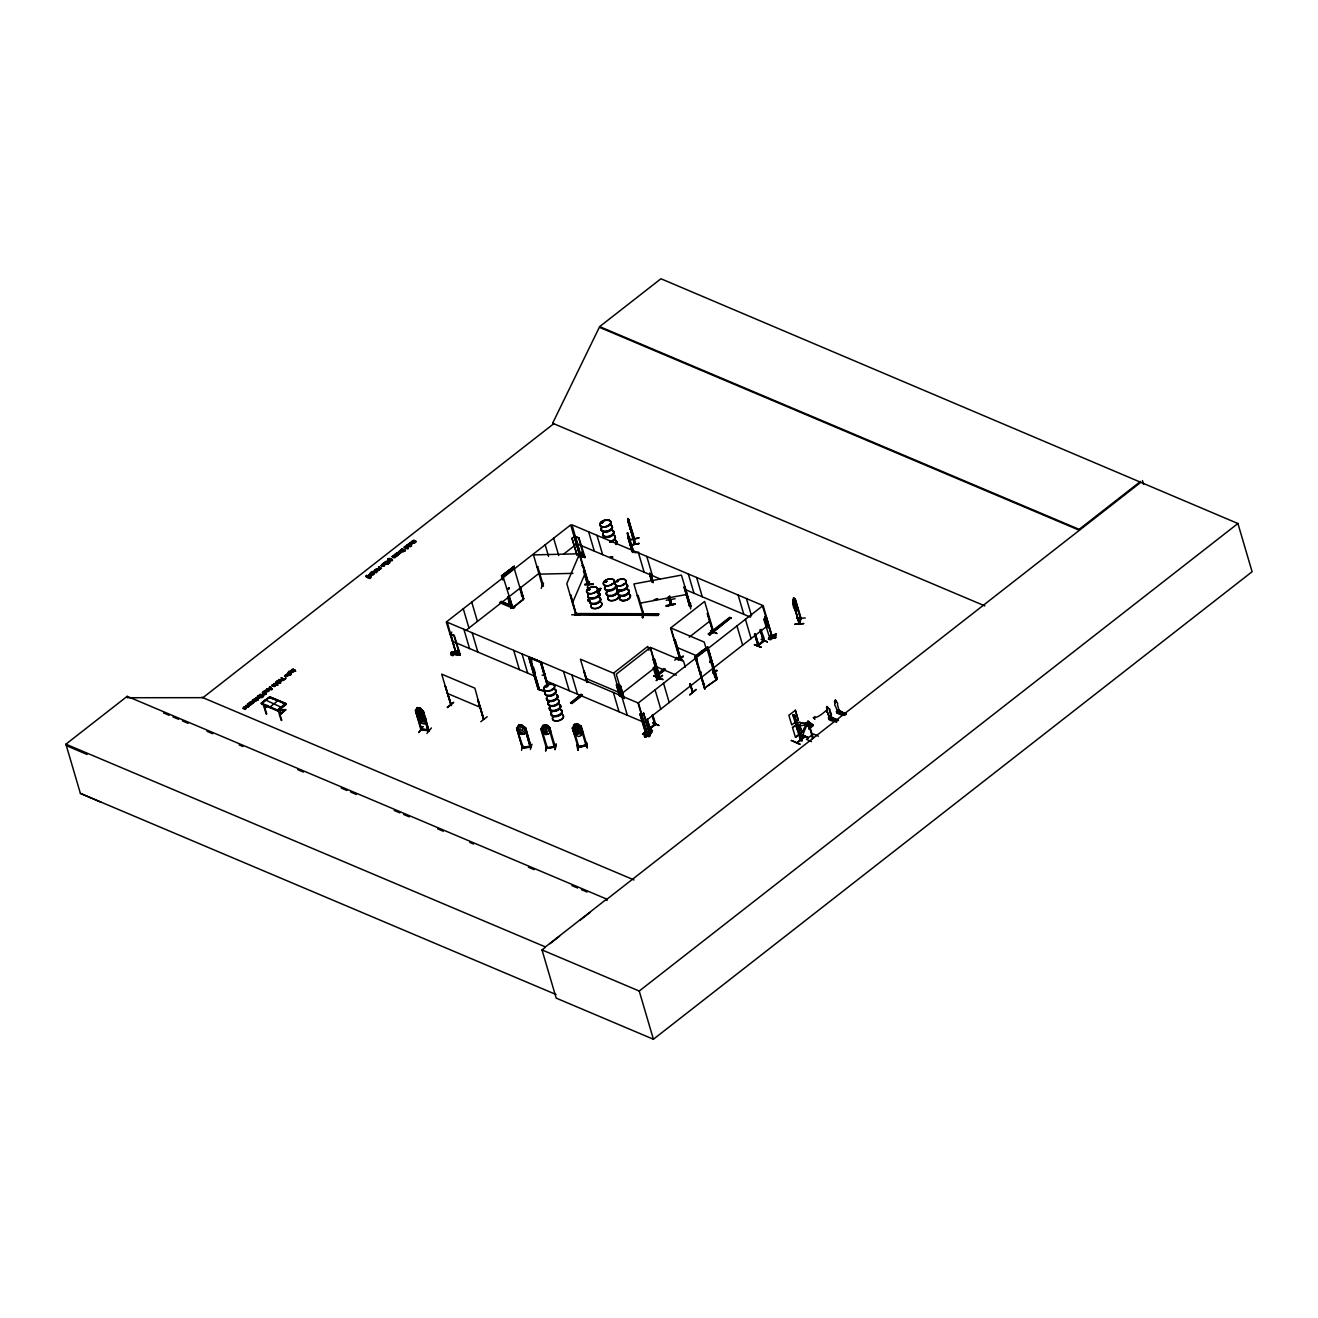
<?xml version="1.0" encoding="UTF-8"?>
<svg xmlns="http://www.w3.org/2000/svg" width="1318" height="1318" viewBox="0 0 1318 1318"><rect width="100%" height="100%" fill="white"/><g stroke="black" fill="none" stroke-linecap="round" stroke-linejoin="round"><path stroke-width="1.5" d="M638.143 595.522L637.335 595.868L638.143 595.522L643.909 614.781L642.92 614.979L643.909 614.781M642.805 612.359L642.41 617.845L642.953 612.376M642.904 617.763L642.822 611.98M690.665 606.082L689.676 606.461L684.091 586.971L689.693 606.478L690.665 606.264L681.439 575.109L633.892 583.956L643.102 615.16M690.451 605.572L689.462 605.572L690.451 605.374M690.583 603.084L690.632 608.867M812.547 738.508L813.437 737.816L812.547 738.508L808.115 721.193L813.305 725.477L808.955 728.87L808.478 724.966L809.927 727.091L811.344 725.971L810.834 724.274L807.407 726.02L806.913 724.307L808.329 723.203L809.779 725.312M395.515 556.361C398.365 554.845 395.861 557.432 393.637 557.745C390.54 552.901 399.733 560.134 392.319 556.328M837.886 710.797L837.194 710.616M837.342 711.786L837.655 710.336M266.252 692.312C259.267 687.815 265.577 698.853 265.066 693.284A1.647 0.939 -16.4 0 0 266.055 692.691L266.203 692.181M676.315 657.715L682.559 660.351M682.592 660.302L676.249 657.402M754.44 644.815L761.063 647.154L754.456 644.749M826.518 707.338L827.127 709.595A2.043 1.384 -67.1 0 0 827.589 712.346L829.829 719.249L831.707 716.745L830.389 716.399L831.74 717.552L829.945 718.953M829.846 716.976C828.528 716.102 831.263 717.42 829.055 716.646L829.697 716.152L828.956 716.613M647.484 728.903L652.492 730.666L647.682 728.31M814.788 716.465C814.442 719.381 822.037 714.702 827.127 709.595M800.883 617.747L799.12 623.958L800.701 618.241M519.902 725.493L520.083 729.546L522.373 730.551L522.571 727.915L519.885 725.559M575.554 724.554L575.719 728.739L578.025 729.464L578.24 726.712L575.554 724.603M371.149 573.742C367.722 570.958 379.897 574.533 370.292 573.511M245.576 707.091C247.949 709.249 242.94 705.822 243.402 708.573M275.495 684.899C276.006 687.881 269.432 686.151 274.671 684.536C276.813 685.129 273.633 686.942 272.645 685.937M284.424 675.986C289.482 670.911 283.881 679.841 287.901 674.898M371.692 575.043C368.612 579.261 371.231 573.775 369.188 575.258C365.745 577.465 371.066 571.699 371.808 575.455M381.989 565.817C386.981 568.289 382.978 560.677 381.116 565.751C385.235 562.786 381.05 568.305 384.84 564.796M401.331 551.913C394.329 556.707 406.158 550.232 398.481 552.95M409.305 543.691C413.292 539.737 412.682 547.645 409.173 543.477M409.288 543.889L410.211 542.373L415.467 541.682M796.336 606.923L795.38 606.313L795.561 609.608L794.194 604.88L795.1 605.44L794.935 602.277L796.336 606.923L795.677 608.916L794.342 607.631M576.246 613.381L575.9 614.732L566.806 583.676L579.656 553.626L588.553 585.077M575.95 613.397L576.197 614.715L570.76 594.863M589.162 584.615L583.1 565.356L588.553 585.192M370.589 573.346C371.462 570.809 376.569 573.149 373.192 574.599M546.443 748.393L555.339 747.042L549.59 727.52C544.037 718.244 538.09 735.988 542.868 725.411L545.817 724.884L549.688 727.487L550.594 730.534C551.896 734.867 540.973 734.933 548.519 734.044M541.632 731.968L545.504 734.571L545.817 724.884L548.815 730.04L547.398 732.149L545.454 732.446L542.983 730.93L542.868 725.411M546.278 745.593L545.652 751.112L546.262 745.642M555.24 746.845L546.525 748.426L540.742 728.854M547.283 747.751L541.517 728.475M554.203 746.68L548.766 727.651M554.944 746.416L554.186 746.268M556.081 744.093L555.043 749.678L556.147 744.126M419.256 714.142L417.46 716.976L418.432 720.007L421.908 723.384L424.643 723.615L426.406 720.864L425.5 717.799L421.941 714.455L419.206 714.208L419.585 719.381L421.842 721.391L423.572 721.589L424.791 719.974M290.685 674.816C284.474 669.05 290.948 678.16 290.52 674.272M387.047 564.088L388.266 563.214M508.83 588.174L508.517 588.388M808.84 724.916L807.67 721.539L813.157 724.982L808.807 728.376L808.329 723.203M580.299 614.633L571.699 614.781M257.224 698.491L259.382 697.519L256.367 700.682L253.04 699.825L254.802 700.566L253.171 703.219L249.959 702.23L252.908 701.077L251.656 702.939M254.802 700.566L254.292 701.769M378.497 567.119C381.017 568.618 379.139 568.816 381.083 568.569C375.498 563.115 381.33 571.617 380.589 568.009M390.227 561.419C390.771 561.155 386.932 558.157 389.139 561.748C382.648 560.644 390.886 562.341 389.37 563.115M397.064 555.751L398.184 553.857L397.674 555.059M518.798 725.197L516.788 728.557L518.732 725.131L521.697 724.916L518.715 725.197L518.254 728.343L518.93 730.65L521.368 732.264L523.295 732.083L524.696 730.073L521.714 724.834L525.536 727.651L531.154 747.158L522.521 748.047M279.828 713.483L280.734 709.759L285.578 709.661L280.734 710.04M285.38 709.628C271.706 723.697 286.286 706.234 285.742 710.254M257.125 699.199C251.672 697.683 256.4 700.27 255.906 700.138L254.16 701.39M255.148 700.698L252.133 702.988L254.193 701.835M389.749 560.858L388.546 562.72L385.96 561.287M397.542 554.68C400.112 553.659 397.328 556.641 395.186 554.087C396.636 555.521 396.982 557.366 393.324 555.537M634.798 539.474L634.139 538.387L634.881 544.318L628.027 520.132M670.384 599.822L669.659 595.818M668.654 597.186L670.928 604.962L670.878 599.706M408.003 547.019L407.872 547.201A1.647 0.939 -16.4 0 1 406.883 547.794L406.998 548.189A1.647 0.939 -16.4 0 0 407.987 547.613C404.362 543.527 407.328 550.249 406.998 546.327C402.583 547.959 406.652 544.186 408.201 547.052M577.218 745.032L577.844 750.255L577.251 744.967M578.24 750.09L577.614 744.868M248.888 705.97C244.127 704.833 245.708 705.657 248.525 706.366A1.993 1.137 -16.4 0 1 247.85 706.843C245.214 707.502 249.926 707.552 248.773 705.575M247.372 704.24C249.926 705.377 253.171 704.191 249.102 705.328C245.774 702.445 254.984 706.382 247.8 703.911M269.267 690.121C269.251 691.818 264.77 692.757 265.248 690.286C271.887 693.334 263.089 685.805 268.691 690.731M278.988 682.708L276.088 683.498L275.643 682.213L277.093 681.044L280.652 682.889L275.973 683.103M576.493 614.204L575.884 613.48M811.69 726.119L809.12 726.449L808.955 728.87L810.01 726.696L809.137 726.333L810.01 726.696M278.378 680.352L279.531 681.192L280.767 679.759L278.493 680.747L278.872 679.577L280.866 679.973M291.179 671.768C292.81 677.436 284.441 668.753 291.393 671.949M376.091 569.31L375.531 569.92L377.904 570.743L379.633 569.129L377.937 570.381L378.48 568.701L376.19 568.981L378.579 568.931M261.376 703.104L261.639 704.043M261.491 703.351L277.406 710.007L285.528 703.301L269.745 696.728L261.491 702.823L261.854 704.24L277.439 710.797M266.203 714.191L263.534 705.196M281.838 720.353L279.745 713.895M285.742 703.763L269.811 696.991L261.557 703.499M279.531 701.225L285.891 704.306L277.554 710.55M521.384 594.896L521.846 595.818L521.533 594.813M530.792 660.746L530.726 660.516M534.696 674.173L534.498 673.416M538.008 685.393L538.189 685.887M538.041 684.915L538.255 686.134M546.146 686.052L545.586 686.975M546.13 686.678L546.772 686.958M546.13 686.118L547.003 686.612M552.901 689.017L552.028 689.248L552.901 689.248M601.914 522.982L602.771 521.961L601.931 522.884M603.282 522.159L602.293 523.048M589.08 588.849L588.454 589.657L590.151 589.212M609.147 525.091L608.455 525.19M595.011 592.194L595.357 592.111M595.423 592.26L595.176 592.26M605.44 581.831L605.555 581.04M611.7 584.154L611.997 583.693M616.857 581.551L617.714 580.941M624.337 583.973L623.398 584.006L624.353 583.907M697.222 660.054L696.777 658.819L697.189 659.708M700.583 671.834L701.11 672.987L700.846 671.999M704.372 684.701L704.174 683.432L704.422 684.734M835.974 720.962L836.32 720.155M806.006 724.982C807.852 722.28 802.349 727.388 799.96 724.966M415.532 541.599L413.885 542.637L414.478 543.28L416.06 541.401L411.76 541.912L414.132 540.182L412.336 541.747L413.473 541.945M263.106 692.593C269.234 692.197 260.091 692.708 266.005 692.016M263.419 692.938L265.643 692.428L263.303 692.543M531.121 746.927L522.472 747.833L516.804 728.492L523.312 747.932L522.142 747.355M517.677 731.506L521.417 734.357L524.399 734.06L526.459 730.65L524.333 733.994L521.434 734.307L517.595 731.539M524.613 727.437L530.33 747.29L524.613 727.701M530.956 747.207L525.553 727.602M522.587 745.148L521.549 750.321M523.213 747.24L530.989 746.268L523.164 747.042M530.363 749.448L531.961 744.225M250.865 702.082C253.303 699.594 251.376 704.636 252.463 701.522M288.197 672.361L289.878 673.086L290.454 671.422L289.219 672.295L290.85 673.218L292.415 671.982M826.6 707.371L827.094 706.497M278.642 682.559L276.401 683.07L277.225 681.966L278.642 682.559L276.17 682.543L277.093 681.044M542.077 675.145L542.785 675.145M395.515 556.591L394.626 557.432M794.441 606.494L794.342 600.646L795.775 601.832M793.634 597.96L795.347 599.113L801.097 618.455L799.416 623.925L793.601 604.105L799.12 623.958M794.111 602.359L795.627 607.499L793.7 602.54M794.803 599.624L793.518 597.861L793.617 603.71L799.499 623.809M793.897 604.089C790.948 605.621 798.428 614.435 795.067 610.432M795.644 602.375L793.535 597.96M797.044 609.806L796.385 611.601L796.682 604.896M796.566 618.373L805.265 617.994M800.52 617.664L800.866 618.966L794.968 599.047L800.553 618.982M373.241 574.269C370.144 575.093 371.725 571.353 373.571 572.951C374.987 576.015 368.051 574.318 371.017 572.358M371.495 573.89L373.686 573.346L371.379 573.478M252.397 701.703C248.443 703.104 254.736 699.71 252.018 702.576M278.724 680.5L279.96 679.61L280.355 681.422L281.904 680.187L279.4 680.796M377.096 570.233C377.871 567.102 375.729 570.76 379.749 569.541M272.299 685.904C278.246 683.548 266.401 685.162 275.627 685.311M284.886 676.183L287.011 674.602M381.561 565.933L383.736 564.45M400.507 550.858L402.978 551.995L405.4 550.562L399.074 551.188L397.608 552.868L400.342 551.978L398.118 552.901M634.749 539.523L628.62 519.852L634.403 539.655M634.864 544.268L627.846 518.468L629.922 527.167L629.411 526.508M671.01 604.88L668.638 596.708M287.654 675.195C284.128 678.127 291.031 673.564 285.298 676.068M384.345 564.961L382.105 566.229M259.135 697.766L255.626 697.815L259.135 697.766L257.603 696.25L260.074 697.304L259.498 697.914M268.213 690.187L267.538 691.439L264.819 690.632M376.355 571.501C373.422 573.841 371.363 571.501 376.355 571.501C371.561 566.312 382.088 575.867 372.829 571.551M808.807 728.376L809.565 726.103M275.693 682.79L276.895 681.818M827.012 706.464L828.561 708.474A2.043 1.384 -67.1 0 1 829.599 710.781C836.123 718.326 821.707 718.738 834.245 721.424M830.389 717.42L838.199 720.6M830.686 717.42L830.554 716.267M838.989 710.929L836.551 712.857L842.218 715.196M837.292 712.28L836.403 711.704L842.647 714.883M291.706 670.697C295.71 668.934 290.586 668.407 291.212 671.175M412.188 543.148C406.949 542.868 415.615 544.268 409.223 543.675M290.042 671.488C292.349 671.191 289.565 675.096 292.003 671.801M389.7 561.106L388.744 561.534L389.37 560.891M290.553 674.552L290.026 673.91L289.647 675.426M387.426 564.252C376.536 562.424 391.413 563.313 387.064 564.071M268.526 690.55L266.417 691.307M376.536 571.468L375.333 572.358L373.258 571.205M537.695 566.592L536.838 566.806L537.695 566.592L543.461 585.867L542.505 585.884M543.23 585.554L542.489 586.131L533.477 554.894L579.261 553.774M582.622 565.686L581.848 565.702M584.648 584.549L593.38 584.138L584.764 584.352M587.433 584.994L584.665 574.796M589.508 581.65L587.251 587.68M572.473 602.952L585.34 572.918M587.96 599.377L588.125 600.959L587.96 599.377L589.162 600.53L588.306 600.563M597.762 592.26L600.267 589.344M600.019 590.332L600.876 588.405L599.344 588.553M412.715 543.214L409.849 543.757L412.139 543.329M245.807 706.547L248.212 706.053L247.043 707.255M422.699 719.957L421.183 714.817C418.926 713.862 420.59 720.402 421.002 715.493L423.49 717.651L421.315 715.114L422.04 712.956L420.706 714.587L418.35 712.544L421.826 719.859M450.624 705.361L451.464 705.361L445.138 685.854L451.431 705.311M660.186 677.683L659.939 677.897M680.763 658.374L679.923 657.731M692.757 691.472L692.444 691.966M712.758 672.905L712.989 672.378M803.206 732.66L803.37 732.726A2.043 1.367 -67.1 0 1 802.316 735.774A2.043 1.367 -67.1 0 1 800.454 734.785A2.043 1.367 -67.1 0 1 802.085 732.182L806.006 724.719L806.913 725.213L803.486 732.907M574.879 614.633L575.406 613.545L658.588 613.776L658.226 615.473L574.879 614.633L658.061 614.863L658.588 613.776M575.06 615.242L575.587 614.139L658.769 614.369M984.925 605.934L552.637 423.243L599.657 326.617L660.944 278.757L1237.915 523.51L1252.1 571.715L653.415 1039.243L556.196 998.121L542.011 949.932L545.207 947.428M290.537 674.552L289.301 675.162M645.177 732.759C646.578 736.103 651.85 729.134 647.154 733.22M649.543 731.688L649.329 732.808L643.612 713.219L641.504 714.867L647.072 734.225L638.06 703.153L762.479 605.983L772.002 636.973L770.272 635.507M764.671 616.791L766.45 617.532L772.117 636.825L770.338 636.067C776.648 633.612 761.853 644.238 771.986 635.803M656.331 676.892L656.282 677.913L656.496 676.628M659.148 679.099L658.555 678.342L659.708 678.655M680.154 657.863L679.495 658.852M758.031 645.112L763.962 640.103M757.801 645.771L764.16 640.795L758.097 645.886L754.703 634.271M760.338 629.823L763.55 641.24M450.772 653.02L451.942 651.619L450.772 653.036L457.247 655.425L458.45 654.535L451.893 651.669M642.558 734.11L649.033 736.515L642.558 734.11L643.859 733.121L650.054 735.658L643.695 732.759L650.12 735.23M648.934 736.63L650.235 735.642L643.744 732.726M572.309 728.129L574.368 724.323L577.383 723.615L581.139 726.086M582.062 729.085L578.207 726.333L575.192 727.058L573.215 731.193M573.231 730.864L575.258 727.124L578.207 726.399L581.205 731.441L579.788 733.714L577.828 734.175L575.373 732.808L575.192 727.058M582.161 729.085L580.25 733.072L578.602 730.897L579.541 728.294L577.927 730.551L575.356 729.183L577.581 731.128L577.053 733.862L578.24 731.441L580.085 732.792L577.086 733.549L573.198 731.144M580.909 735.576C585.587 725.674 581.864 738.031 577.894 736.284L574.022 733.928M710.649 661.455L709.71 662.163L710.847 661.652M245.28 706.53L248.097 705.641L246.927 706.843M605.72 580.991L605.423 581.946M606.791 581.353L605.605 581.996M617.582 581.732L617.499 580.892M844.887 713.977L843.899 714.603M418.168 710.633L416.257 713.433M424.347 714.208L422.452 717.008L419.882 716.646L416.389 713.351L419.816 716.778L422.551 717.025L424.314 714.257L420.804 710.847L418.136 710.699L420.804 710.847L423.605 716.432L422.386 718.046L418.399 715.855L418.234 708.128L421.101 712.28L419.734 713.269L418.103 710.55L416.307 713.367L417.213 716.432L420.755 719.776L423.506 720.023L425.121 717.289M425.253 717.256L423.44 719.941M242.957 708.376C244.851 703.285 248.888 710.896 243.83 708.458M271.772 685.871L274.358 684.487M367.969 576.015C369.979 572.374 373.637 577.136 368.842 576.081M381.116 565.751L382.714 564.483L384.774 564.829M397.608 552.868L400.178 551.484M578.948 747.454L573.198 727.618L572.44 728.129M578.025 746.894L586.724 744.818L577.927 746.68M754.687 644.568L761.063 647.154M652.394 730.699L647.748 728.64M253.814 699.248L257.241 699.594M415.499 710.353L421.776 730.007L416.175 710.418M428.004 729.727L428.877 730.765L423.325 711.226L419.849 707.848L423.292 711.292L422.403 711.39L428.119 730.749L422.403 711.39M419.997 711.292L421.513 716.432L419.009 713.697L419.124 711.193L420.047 711.226M423.407 711.209L428.877 730.765M424.116 717.667L421.941 714.455M420.821 719.644L417.246 716.366M425.368 717.882L421.908 714.504M421.908 723.384L424.594 723.681M419.832 707.931L422.699 713.367L421.496 714.999L417.493 712.791L417.229 707.634L415.368 710.369L420.936 729.908L428.976 730.518M428.136 729.727L420.936 728.953L421.068 729.925M421.809 729.282L428.597 730.057M426.933 733.451L431.414 727.931M576.296 614.6L570.463 594.879M456.506 653.267L454.941 652.542L457 650.878M646.973 733.451L649.296 731.885M769.514 638.587L769.465 637.747L769.317 638.719M771.046 636.479L771.574 637.302L771.359 636.314M253.764 701.654L252.117 703.054M281.492 680.006L279.745 680.928M380.144 569.277L377.541 569.92M597.96 592.853L600.069 590.299L597.367 593.166M643.678 614.303L642.805 614.485M546.591 748.163L547.069 747.355M281.904 680.187L280.19 681.801L277.686 680.566M653.761 667.336C655.408 668.193 656.512 680.549 656.792 677.007M659.593 678.754L650.4 647.336L683.614 661.389L685.327 667.172M707.486 613.611L713.087 632.179M757.685 645.013C766.779 639.164 764.786 641.619 760.914 629.378M655.244 723.697L649.066 728.607L655.656 724.323M649.263 729.315L655.54 724.389M652.377 715.279L655.046 724.768M646.71 719.71L649.477 729.398L655.656 723.714M586.708 744.851L581.254 725.971M586.823 745.576L578.141 747.652L577.992 746.631M712.939 632.722L713.318 631.651M835.464 700.105L834.492 701.11L835.118 703.367A2.043 1.384 -67.1 0 0 835.48 706.086L837.918 712.725L839.681 710.517L837.803 713.022L839.088 710.979L837.474 704.52A2.043 1.384 -67.1 0 0 836.436 702.214L835.365 700.056M606.132 580.843L606.873 581.436L605.291 581.864M617.285 581.007L617.845 581.633M843.718 714.241L844.92 714.109M597.235 590.596L599.41 588.619M597.565 591.304L600.184 589.294M690.566 606.329L684.899 586.823L684.091 587.169M377.574 570.282L378.464 568.536M279.861 681.324L280.75 679.577M254.11 699.446L256.697 699.529M401.562 549.557L400.491 551.122M455.237 653.102L457.214 651.57M649.296 732.792L643.612 713.219M460.081 655.062L456.094 653.448L450.69 633.958L454.199 635.441L460.295 654.881L455.748 652.361M450.476 634.123L454.199 635.441M769.465 638.653L772.233 636.907L763.204 605.654L572.012 524.795L580.876 556.015L575.455 536.508L578.981 537.991L585.06 557.448L580.81 554.993M575.241 536.69L578.981 537.991M455.385 650.993L450.624 654.782L452.782 655.689L455.962 653.069L446.258 622.047L570.694 524.894L588.355 584.994L583.479 571.271M457 651.389L452.222 655.408L458.713 650.169M456.358 653.234L455.039 652.41L457.33 651.01M460.081 654.189L455.616 652.608M460.147 654.387L459.307 653.81M578.536 556.707L581.782 553.955M578.783 556.773L582.045 554.038M584.846 557.629L581.271 555.834M584.846 556.74L580.513 555.801M584.912 556.954L584.072 556.377M546.229 747.701L555.125 746.334M639.889 714.224L641.882 714.801L639.889 714.224L645.738 733.615M766.45 617.532L764.885 616.61L768.163 627.763M645.21 732.923L647.352 733.368M644.42 736.367L650.812 731.424L644.799 736.828M644.568 736.465L650.812 731.424M770.585 635.26L770.289 636.116M651.85 732.149C634.568 743.22 655.969 733.269 650.713 731.358M769.185 638.933C787.472 627.961 764.259 638.884 770.404 639.79C780.882 633.25 775.429 631.371 769.3 639.329M447.362 707.601L453.689 702.28L447.346 707.288M477.577 699.842L483.871 719.381L478.137 700.072M483.278 718.195L483.673 718.672M445.484 686.25L451.102 705.575L441.695 674.141L474.908 688.177L483.278 719.167M586.938 682.246L583.874 670.928L587.729 682.312M616.313 684.915L619.592 696.052M621.618 697.255L617.219 684.717M674.602 639.296L673.811 639.658L674.602 639.296L680.731 659.28L675.211 639.79M624.32 698.524L620.267 685.442L623.2 697.123M653.151 659.758L653.942 659.412L653.151 659.758L658.984 679.182M654.074 658.885L660.153 678.589L654.634 659.115M710.913 630.778L716.712 633.25M660.104 677.666L654.09 675.739M679.726 657.797L680.137 659.066M678.21 660.005L683.317 656.397L680.039 658.984L670.977 628.027L704.207 642.064L706.481 649.774M678.457 660.071L683.169 656.018M656.298 680.632L662.625 675.31L656.282 680.319M622.986 697.041L616.247 674.173L650.285 647.599L658.769 679.099M713.384 672.608L716.613 670.154M713.516 672.921L717.025 670.648M713.845 673.152L717.008 670.631M695.97 689.413L689.825 694.8M689.742 694.817L696.118 689.775M761.491 639.263L767.29 641.751M101.156 802.267L80.382 793.387L65.9 744.176L127.187 696.332L606.659 899.074L607.071 900.474L605.951 899.996L1140.696 482.404M366.173 576.707L366.453 575.422L366.684 576.493M387.756 559.277L390.935 559.013L392.056 560.677A4.316 2.455 -16.4 0 0 391.71 560.018L390.886 559.458A4.069 2.323 -16.4 0 0 389.716 559.161C384.708 559.293 392.187 556.97 392.5 560.249M384.872 562.143L387.41 562.704L384.872 562.143L386.998 563.033L386.421 563.972L388.052 562.621L388.332 564.022L383.851 562.934M398.3 554.252C392.846 552.061 401.545 553.675 398.646 554.4M405.285 550.15L401.99 548.766L400.326 550.397L401.446 552.308M406.883 547.794C411.051 549.936 401.908 547.678 404.774 546.904M410.063 546.937L410.425 546.163L407.081 544.779M407.723 544.285L411.282 546.146M378.612 567.514L381.495 568.239M386.075 561.682L388.975 562.391L388.744 561.534M387.64 559.969L390.655 561.089M407.839 544.696L411.71 545.817M401.99 548.766C398.761 551.962 405.137 551.006 401.924 549.276M368.958 576.493C373.356 573.577 368.694 578.371 370.918 574.846M398.596 553.346C402.863 550.331 398.3 555.207 400.54 551.715M403.127 549.787L400.919 550.331L402.105 549.161L405.4 550.562M369.699 576.296L371.248 575.422M382.83 566.032L384.049 564.598M399.321 553.165L400.87 552.275M403.506 549.936L402.6 550.973L404.461 550.347M387.41 562.704L388.151 563.379M403.621 550.347L402.731 551.369L404.395 550.858M406.669 545.125L409.552 545.833M413.836 542.654C420.854 540.281 408.135 542.028 414.247 540.578M387.476 563.577L386.306 563.577M413.967 543.065L415.516 541.418M366.289 576.724L370.803 577.268M383.423 563.264L387.294 564.384M366.058 576.296C368.167 579.607 374.411 578.734 366.569 576.098M250.898 704.207C245.329 702.132 253.797 703.301 251.26 704.356M263.584 696.052L260.289 694.652L258.18 696.299L260.173 694.256C267.966 695.492 258.921 700.089 261.837 695.855C259.135 698.161 260.75 694.026 261.343 695.278M271.64 689.759L267.208 689.248L270.075 687.634L269.399 689.1L272.183 689.33L269.91 686.645M274.095 683.383L277.653 685.228M280.965 678.012L284.424 679.297L281.409 677.666M253.04 699.825L256.054 700.929M266.384 689.413L269.383 690.517M267.208 689.248L270.322 687.881L272.068 688.919M274.21 683.778L278.082 684.899M260.239 695.163L258.064 695.904M293.453 669.149C287.884 672.411 295.15 669.099 295.446 671.159C297.72 671.521 287.423 670.681 293.617 669.528M243.945 708.853C248.394 706.003 243.665 710.731 245.889 707.222M272.777 686.349C277.192 683.432 272.497 688.21 274.721 684.701M244.67 708.672L246.219 707.782M273.501 686.151L275.05 685.278M286.154 676.266L287.373 674.832M289.68 673.762L289.021 675.195L289.252 674.108L287.242 673.597M255.511 700.863L257.405 698.968M259.91 696.893L261.837 695.855M288.675 675.047L290.009 673.482M293.206 671.603L295.298 669.956L291.608 670.483M284.309 678.885C289.136 676.085 280.075 683.202 283.864 679.248M257.043 699.677L258.295 700.039L257.158 700.072M293.321 672.015L294.985 670.763L291.097 670.78M261.079 697.519L263.468 695.64M262.266 692.609L266.137 693.729M282.859 680.533L285.841 678.177M261.788 703.235L267.851 698.507M267.883 706.069L264.869 708.128L267.719 705.459M264.869 708.128L267.636 705.954M279.894 714.504L285.479 710.138M501.499 575.867L514.251 566.229L501.499 575.867L502.619 579.689M501.993 576.032L514.135 566.542M502.949 576.279L514.168 568.256L523.378 599.542L512.702 607.796L502.949 576.279L513.691 567.844M451.81 632.113L449.932 633.859M576.905 554.993L571.996 538.288L574.318 536.723L579.986 555.998M465.864 630.449L539.672 572.819M563.956 553.857L576.361 544.169M507.677 596.856C511.73 615.028 514.547 608.982 508.699 595.835M511.318 608.422L508.138 596.922L511.054 608.306M520.429 587.235L523.641 598.817L520.149 587.12M499.95 602.227L514.58 607.45L513.345 608.422L500.132 602.837M580.233 555.817L583.314 557.02L584.599 556.015L578.223 553.478M528.699 656.974L538.255 689.429L528.699 656.974L541.055 662.015M582.507 695.261L571.88 703.565L570.661 703.054L581.123 694.141M570.661 703.054L581.304 694.751M570.496 702.445L571.699 702.955L582.342 694.652M689.215 637.187L710.287 620.729M621.931 693.449L655.952 666.875M665.475 669.626L657.88 675.557L656.677 675.047L664.091 668.506M674.717 660.203L677.765 657.83L679.149 658.951M708.425 633.892L729.694 617.285L730.897 617.796L709.809 635.012L708.425 633.892L709.809 635.012M656.677 675.047L662.756 670.302M708.606 634.502L729.875 617.878L731.078 618.406M665.293 669.017L657.698 674.964L656.496 674.437M709.628 634.403L730.897 617.796M706.415 686.678L716.102 679.841L706.893 648.341L696.085 656.776L704.801 689.05L694.981 656.479L707.733 646.858L717.272 679.297L704.883 687.864M641.734 714.949L643.827 713.302M763.781 619.378L766.104 617.829L763.781 619.378L769.959 638.571M643.728 722.429L768.163 625.259M653.003 722.775L658.753 725.295M717.272 679.297L707.338 647.056M649.741 732.396L646.726 733.632M771.788 637.105L769.069 638.34M772.035 636.808L775.099 638.126L776.401 637.121L771.491 635.26M795.38 710.336L788.872 715.262L791.706 724.9L798.23 719.974L795.38 710.336L798.23 719.974M792.793 715.213L794.276 715.789L801.723 741.111M792.843 715.41L794.869 715.312L794.622 717.041L793.321 716.498L795.248 716.564M792.513 727.618L797.291 723.879L792.513 727.618L795.479 737.322L801.855 732.33L799.581 724.62M796.599 727.421L798.51 727.651L798.889 728.903L796.962 728.854L798.889 728.903M807.127 723.961L808.774 721.934L809.104 723.038L807.324 723.879M806.913 724.307L809.285 723.615M810.834 724.274L808.362 726.432L807.868 724.719M801.855 732.33L795.479 737.322M791.344 740.452L799.762 744.357M800.108 744.077L791.36 740.452M799.614 734.488L808.264 737.718L801.377 735.18M837.688 709.924L836.93 710.386L837.688 709.924L838.1 711.325M801.624 738.245L799.713 738.179L801.624 738.245L801.36 739.942L800.059 739.398L801.987 739.447M836.403 722L828.429 717.931L836.535 721.902M846.321 714.125L838.38 710.171L846.222 714.34M805.1 736.449L797.077 742.792L804.87 736.713M828.791 718.458L830.587 717.058L838.347 720.353M836.765 712.231L838.561 710.83M799.499 734.077L808.264 737.718M599.657 326.617L1079.145 529.358L1140.432 481.498M606.659 899.074L545.388 946.917L65.9 744.176M842.696 715.081L844.822 713.417M550.001 943.688L559.59 936.192M580.381 919.964L589.97 912.484M843.784 715.394L845.925 713.746M542.011 949.932L639.23 991.037L1237.915 523.51M503.492 576.51L514.168 568.256M508.089 588.306L508.979 588.998M508.122 588.652L509.127 588.108M530.759 657.764L541.039 662.196L530.759 657.764L531.912 661.669M538.387 689.479L543.395 690.533M695.673 656.578C723.533 639.559 690.863 653.036 696.827 660.483M710.056 662.246L709.677 661.175L710.386 662.46M579.492 556.097L579.805 555.026M649.593 731.902L647.402 734.225L645.359 733.418L647.105 734.192M522.175 747.141L523.048 747.026M713.302 632.871L707.272 613.529M679.742 659.016L670.582 628.027L704.619 601.453L713.812 632.442M755.049 633.727L758.756 645.392L755.28 633.826M269.053 697.551L277.983 700.583L269.547 707.486M269.136 697.815L270.355 697.601M605.605 581.205L606.181 581.749M647.072 719.167L650.186 728.92L647.286 719.266M578.651 554.911L583.314 557.02M770.206 635.836L775.099 638.126M542.291 585.192L543.247 585.126L542.39 585.406M267.488 705.773L264.407 707.091L267.29 705.443M598.949 589.476L600.81 588.487M656.446 677.831L653.184 667.781M758.212 645.804L754.489 634.189M649.642 729.315L646.495 719.612M371.758 571.897L370.21 573.758M413.836 541.764L415.631 541.813M580.233 725.971L586.131 745.741M406.537 547.645L407.509 546.888L405.12 547.052M414.214 540.611L411.694 541.336L412.847 543.411M428.762 730.765L421.019 729.892M276.714 681.736L280.652 682.889M589.706 589.739L588.536 589.772L589.459 589.723M543.51 583.133L541.171 588.405M578.19 747.339L586.807 745.313M544.812 674.058L544.548 673.218M710.6 630.943L716.86 633.546M761.178 639.428L767.422 642.014M652.723 722.939L658.885 725.559M483.772 719.364L477.791 699.66M577.333 727.108L576.147 730.188L577.877 732.479L579.459 730.847L577.333 727.058M580.019 732.775L577.086 733.549M587.301 747.965L586.494 742.413L587.12 747.652M628.011 519.539L629.114 524.696M629.51 522.851L630.498 529.457L629.642 528.106M628.834 524.58L627.796 520.297L634.535 544.4L634.386 539.062L634.864 543.807M633.513 552.044L627.434 532.851L628.406 538.93M627.681 533.905L628.785 539.062M632.805 552.39L627.533 532.834L633.826 551.978M627.697 534.498L628.521 539.474M638.884 537.728L630.086 539.935M630.053 539.803L638.983 538.008M630.136 542.028L629.279 537.167L630.185 543.84M629.329 542.555L630.152 543.724M630.119 544.944L639.148 543.461L630.202 545.207M630.218 545.306L639.131 543.444M634.996 552.819L638.653 552.176M649.856 573.281L651.982 581.864L650.104 574.813M650.087 574.236L651.52 579.986L650.911 579.277M650.68 574.45L653.069 582.721M651.224 579.212L649.823 573.182L652.805 580.744M649.873 574.977L650.812 578.915M657.649 598.883L654.074 599.822L657.649 599.179M675.096 598.751L666.15 600.234M670.45 603.924L670.829 599.723M666.2 605.572L675.129 603.759M666.298 605.885L675.228 604.089L666.315 606.198M666.315 606.181L675.211 604.105M639.576 603.249L687.123 594.385M387.657 558.898L389.601 558.766A4.069 2.323 -16.4 0 1 390.771 559.046L391.594 559.623A4.316 2.455 -16.4 0 1 391.94 560.282L391.957 560.71M517.463 728.162L516.804 728.557M370.902 577.646L366.684 576.312M578.223 747.603L572.309 728.08L573.231 727.948M264.654 707.535L266.78 713.944M793.469 598.965L794.82 604.715L793.403 599.558M796.22 607.021L795.957 602.095L794.243 600.646L796.187 605.127L796.006 609.394L795.116 608.784M796.187 606.972L795.66 608.817M794.046 607.466L793.798 602.54M421.628 729.991L421.068 728.936M583.314 552.95L581.683 552.291M539.144 574.17L572.984 573.346M810.273 724.933L813.305 725.477L807.67 721.539M800.438 723.252L806.171 723.45L800.421 723.005M394.214 557.498L391.891 556.657M770.519 635.82L775.165 637.632M417.114 707.618L419.849 707.848M267.093 688.853L271.508 689.363L269.399 689.1M522.356 748.064L516.689 728.475M809.12 726.449L807.407 726.02L810.273 727.223M828.676 718.755L836.815 721.687M670.219 599.558L670.615 605.028L668.341 596.774M645.54 732.561L646.018 733.385L640.103 714.043M370.605 574.714L368.43 576.197M456.028 652.426L456.242 653.118M571.996 538.288L577.136 555.092M578.586 554.647L583.363 556.525M583.973 557.333L578.767 538.172M451.794 651.784L458.45 654.535M451.728 652.229L458.252 654.568M712.593 672.18L713.4 673.086M653.629 675.623L663.069 679.61L653.744 676.019M617.796 684.256L621.404 697.173M770.552 635.902L772.546 636.726M644.535 736.762L645.622 737.223M599.937 327.523L1079.409 530.264L1079.145 529.358M577.679 544.087L660.005 578.882M684.536 589.261L750.453 617.137M836.024 700.517L836.535 702.247M707.733 646.858L717.008 679.182M834.591 701.621L835.118 703.367M838.38 710.171L839.681 710.517M838.363 711.193L846.074 714.438M845.81 714.653L838.001 711.275L837.589 709.875M836.403 711.704L837.721 712.049M828.462 708.441L828.561 708.474A2.043 1.384 -67.1 0 1 829.5 710.748L831.114 717.206L829.582 718.409L827.49 712.313A2.043 1.384 -67.1 0 1 826.699 710.55M837.078 712.214L844.574 715.377M836.65 712.527L842.499 714.999M676.661 647.303L696.958 655.886M694.981 656.479L704.801 689.05M830.801 717.091L838.512 720.353M830.027 717.503L835.958 720.089M828.429 717.931L829.747 718.277M404.099 547.118L408.069 548.65M523.806 598.685L512.702 607.796M793.601 714.867L794.803 715.377L802.267 740.7M402.039 549.672L403.259 550.183M806.221 723.78L807.357 723.368L807.506 724.472M396.438 553.115L399.436 554.219M800.092 724.719L800.141 725.032A2.043 1.367 -67.1 0 1 797.868 725.477A2.043 1.367 -67.1 0 1 798.56 722.495A2.043 1.367 -67.1 0 1 800.586 723.088L800.603 723.335M394.757 554.417L397.772 555.521M393.752 555.207L396.718 555.603M501.186 601.272L514.399 606.857M656.067 666.611L676.381 675.195M501.367 601.865L514.58 607.45M818.396 736.185L813.305 733.945L806.402 739.349L811.493 741.589M796.418 727.569L797.901 728.146M808.132 737.355L799.96 734.208M387.756 560.381L389.403 560.71M389.848 562.737L389.189 561.732M375.416 569.524L377.245 570.15M374.378 570.332L377.393 571.435M613.644 673.251L580.431 659.214L587.153 682.065M586.098 678.49L619.328 692.543M547.58 686.134L540.627 662.509L530.083 658.044L539.342 689.545L544.548 691.703M452.914 641.52L535.223 676.315M546.558 681.109L644.123 722.363M447.362 693.416L480.576 707.453M285.429 676.464L287.785 676.233L287.983 674.668M266.5 689.808L268.345 690.583M265.066 693.284L266.252 694.141M271.903 698.243L276.516 700.204M278.065 700.846L285.891 704.191L277.637 710.814L285.742 704.85L285.742 703.499M261.722 695.443L262.628 695.822M257.175 696.596L260.19 697.7M255.741 698.211L257.751 699.117M253.171 700.22L254.918 700.962M277.175 710.484L261.392 703.235M249.959 702.23L251.804 702.84M248.937 703.021L251.952 704.141M201.819 697.206L634.024 879.946M163.514 712.923L169.198 715.312M172.971 716.926L178.638 719.315M182.428 720.913L188.095 723.318M207.008 731.309L212.676 733.714M239.151 744.901L242.924 746.499M297.769 769.679L303.437 772.084M341.247 788.065L346.914 790.471M350.703 792.069L356.371 794.474M394.181 810.455L399.865 812.86M403.637 814.458L409.321 816.847M437.675 828.841L443.342 831.246M469.818 842.433L473.607 844.031M528.436 867.211L534.103 869.616M571.913 885.614L577.597 888.002M581.37 889.601L587.037 892.006M80.382 793.387L556.081 994.53M552.72 423.177L553.84 423.655L202.939 697.667L127.599 697.733L127.187 696.332M66.312 745.593L87.087 754.473M523.378 599.542L520.066 589.492M581.304 556.163L585.06 557.448M460.295 654.881L455.946 652.707M279.136 708.755L280.915 710.105L279.317 708.441M794.293 606L795.182 606.609L795.364 602.342M509.061 587.993L508.6 588.718M487.199 716.745L480.823 721.704M269.465 686.991L270.19 688.029M270.025 687.04L272.183 689.33M577.366 723.763L580.381 728.656L578.964 730.93L577.02 731.391L574.549 730.024L574.368 724.323M278.065 709.776L281.228 720.518M261.722 704.158L265.264 699.858L282.118 707.684M629.081 540.874L629.592 541.533L627.45 532.966M266.088 691.769L266.17 693.087A1.647 0.939 -16.4 0 1 265.182 693.68M628.62 519.852L627.78 518.584L629.032 519.786M1142.442 480.559L1143.579 484.381M836.848 719.661L834.722 721.308M829.599 716.102L830.126 717.552M809.895 723.862L810.389 725.575M813.437 738.344L808.115 721.193M805.133 736.465L797.308 742.545M799.466 724.571L801.723 732.281M793.584 714.751L801.047 740.189M765.214 618.653L766.845 624.221M792.958 715.064L800.52 740.601M769.02 638.143L769.415 639.296M760.124 629.74L763.451 641.355M746.433 598.553L751.54 615.901M745.428 619.312L751.095 638.587M738.129 595.044L743.813 614.32M736.96 625.918L742.644 645.194M696.612 577.482L702.28 596.757M688.309 573.973L693.976 593.248M712.692 669.841L714.999 677.65M701.44 676.134L704.306 685.904M690.566 684.075L692.807 692.411L690.006 683.844M689.775 684.009L692.724 692.428L691.901 691.406M646.776 556.41L652.459 575.686M638.472 552.901L644.14 572.177M632.492 552.456L627.5 534.713M631.932 551.006L628.521 538.947M663.547 683.251L669.214 702.527M648.934 650.285L647.797 646.413L613.76 672.987L620.383 696.118M653.975 667.419L656.924 677.501M655.079 689.858L660.763 709.133M652.74 714.735L655.804 724.554M652.163 715.196L654.931 724.884M596.955 535.339L602.623 554.631M588.635 531.829L594.319 551.105M647.764 734.159L638.439 703.087L447.247 622.244L456.242 653.481L459.669 654.898L454.002 635.606M593.248 584.451L584.648 584.681M620.267 685.442L624.106 698.441M621.668 695.986L627.335 715.279M616.873 685.146L620.152 696.299M616.527 684.734L619.806 695.888M613.364 692.477L619.032 711.753M553.626 538.205L558.733 555.553M584.22 671.34L587.499 682.477M545.158 544.812L548.568 556.394M571.831 674.915L577.515 694.207M563.527 671.406L569.211 690.681M578.8 746.499L579.03 747.388M639.23 991.037L653.415 1039.243M547.893 684.816L541.154 661.9L547.959 685.673M540.578 662.559L547.613 686.48M533.642 667.534L535.372 673.416M530.165 658.16L539.408 689.578M501.779 575.982L502.899 579.805M522.01 653.843L527.678 673.136M513.707 650.334L519.374 669.626M471.745 602.145L477.429 621.421M472.174 632.772L477.857 652.064M463.277 608.768L468.961 628.043M463.87 629.263L469.537 648.555M372.73 574.055L372.862 574.977M793.452 604.632L793.106 599.789L793.337 604.665M366.47 575.439L366.618 576.263M558.305 699.627A5.684 3.229 -16.4 0 1 553.412 705.525A5.684 3.229 -16.4 0 1 548.733 701.407M556.311 698.787A5.684 3.229 -16.4 0 1 557.432 699.1M554.647 689.248A5.799 3.295 -16.4 0 1 551.995 695.426A5.799 3.295 -16.4 0 1 545.174 692.543M554.68 689.611A5.717 3.262 -16.4 0 1 552.077 695.69A5.717 3.262 -16.4 0 1 545.339 692.84M554.4 688.721A5.7 3.246 -16.4 0 1 551.814 694.784A5.7 3.246 -16.4 0 1 545.092 691.95M556.855 694.57A5.717 3.262 -16.4 0 1 553.379 700.122A5.717 3.262 -16.4 0 1 546.443 698.178M557.102 695.459A5.7 3.246 -16.4 0 1 552.917 701.225A5.7 3.246 -16.4 0 1 546.921 698.161M557.086 695.113A5.799 3.295 -16.4 0 1 552.835 700.962A5.799 3.295 -16.4 0 1 546.739 697.848M557.003 694.833A5.799 3.295 -16.4 0 1 552.753 700.682A5.799 3.295 -16.4 0 1 546.657 697.584M558.437 699.907A5.733 3.262 -16.4 0 1 553.511 705.855A5.733 3.262 -16.4 0 1 548.782 701.703M560.694 710.089A5.7 3.246 -16.4 0 1 558.091 716.168A5.7 3.246 -16.4 0 1 551.385 713.318M560.661 709.727A5.799 3.295 -16.4 0 1 560.908 714.274A5.799 3.295 -16.4 0 1 553.346 716.284A5.799 3.295 -16.4 0 1 551.781 712.099M562.028 714.537A5.733 3.262 -16.4 0 1 559.409 720.633A5.733 3.262 -16.4 0 1 552.67 717.783M561.896 714.257A5.684 3.229 -16.4 0 1 562.143 718.705A5.684 3.229 -16.4 0 1 554.73 720.682A5.684 3.229 -16.4 0 1 553.198 716.564M559.096 704.422A5.799 3.295 -16.4 0 1 559.343 708.952A5.799 3.295 -16.4 0 1 551.781 710.962A5.799 3.295 -16.4 0 1 550.216 706.778M560.447 709.199A5.717 3.262 -16.4 0 1 560.677 713.664A5.717 3.262 -16.4 0 1 553.214 715.641A5.717 3.262 -16.4 0 1 551.682 711.522M559.145 704.768A5.717 3.262 -16.4 0 1 559.376 709.249A5.717 3.262 -16.4 0 1 551.913 711.226A5.717 3.262 -16.4 0 1 550.38 707.091M560.595 709.463A5.799 3.295 -16.4 0 1 560.825 713.994A5.799 3.295 -16.4 0 1 553.263 716.004A5.799 3.295 -16.4 0 1 551.698 711.819M559.903 704.685A5.799 3.295 -16.4 0 1 554.927 710.699A5.799 3.295 -16.4 0 1 550.133 706.497M559.738 704.405A5.7 3.246 -16.4 0 1 554.829 710.336A5.7 3.246 -16.4 0 1 550.117 706.201M558.535 700.418A5.684 3.229 -16.4 0 1 553.642 706.316A5.684 3.229 -16.4 0 1 548.963 702.197M599.179 597.713A5.7 3.246 -16.4 0 1 596.576 603.792A5.7 3.246 -16.4 0 1 589.854 600.942M599.146 597.351A5.799 3.295 -16.4 0 1 596.51 603.529A5.799 3.295 -16.4 0 1 589.69 600.646M601.914 603.397A5.733 3.262 -16.4 0 1 596.444 608.636A5.733 3.262 -16.4 0 1 591.156 605.407M600.497 602.161A5.733 3.262 -16.4 0 1 601.37 602.688M600.382 601.881A5.684 3.229 -16.4 0 1 597.795 607.928A5.684 3.229 -16.4 0 1 591.107 605.094M597.499 591.766A5.799 3.295 -16.4 0 1 597.746 596.296A5.799 3.295 -16.4 0 1 590.184 598.306A5.799 3.295 -16.4 0 1 588.619 594.121M598.916 596.823A5.717 3.262 -16.4 0 1 596.313 602.903A5.717 3.262 -16.4 0 1 589.591 600.052M597.614 592.392A5.7 3.246 -16.4 0 1 595.011 598.471A5.7 3.246 -16.4 0 1 588.289 595.621M597.351 591.502A5.7 3.246 -16.4 0 1 597.581 595.967A5.7 3.246 -16.4 0 1 590.135 597.944A5.7 3.246 -16.4 0 1 588.602 593.825M627.615 589.739A5.7 3.246 -16.4 0 1 627.846 594.204A5.7 3.246 -16.4 0 1 620.399 596.181A5.7 3.246 -16.4 0 1 618.867 592.062M628.933 594.187A5.733 3.262 -16.4 0 1 629.18 598.669A5.733 3.262 -16.4 0 1 621.701 600.646A5.733 3.262 -16.4 0 1 620.168 596.51M625.786 583.528A5.7 3.246 -16.4 0 1 623.183 589.607A5.7 3.246 -16.4 0 1 616.462 586.757M628.389 589.64A5.799 3.295 -16.4 0 1 623.398 595.67A5.799 3.295 -16.4 0 1 618.62 591.469M626.907 584.945A5.7 3.246 -16.4 0 1 622.014 590.876A5.7 3.246 -16.4 0 1 617.302 586.741M628.225 589.377A5.7 3.246 -16.4 0 1 623.315 595.308A5.7 3.246 -16.4 0 1 618.603 591.172M629.691 594.434A5.684 3.229 -16.4 0 1 624.798 600.333A5.684 3.229 -16.4 0 1 620.103 596.214M628.472 589.92A5.799 3.295 -16.4 0 1 623.48 595.934A5.799 3.295 -16.4 0 1 618.702 591.749M626.824 584.335A5.799 3.295 -16.4 0 1 622.574 590.184A5.799 3.295 -16.4 0 1 616.478 587.07M626.907 584.599A5.799 3.295 -16.4 0 1 622.656 590.448A5.799 3.295 -16.4 0 1 616.56 587.35M629.757 594.533A5.733 3.262 -16.4 0 1 624.831 600.481A5.733 3.262 -16.4 0 1 620.103 596.329M617.335 590.711A5.799 3.295 -16.4 0 1 611.074 596.115A5.799 3.295 -16.4 0 1 607.021 591.798M615.737 587.466A5.7 3.246 -16.4 0 1 608.208 591.074A5.7 3.246 -16.4 0 1 605.621 586.807M617.252 590.991A5.7 3.246 -16.4 0 1 610.201 595.522A5.7 3.246 -16.4 0 1 606.923 591.238M617.335 591.041A5.7 3.246 -16.4 0 1 611.173 596.362A5.7 3.246 -16.4 0 1 607.186 592.128M618.719 596.033A5.684 3.229 -16.4 0 1 611.684 600.547A5.684 3.229 -16.4 0 1 608.438 596.28M615.868 585.95A5.799 3.295 -16.4 0 1 608.702 590.563A5.799 3.295 -16.4 0 1 605.374 586.213M615.687 585.67A5.7 3.246 -16.4 0 1 608.636 590.2A5.7 3.246 -16.4 0 1 605.357 585.917M618.85 596.329A5.733 3.262 -16.4 0 1 611.766 600.893A5.733 3.262 -16.4 0 1 608.488 596.576M806.929 725.575A1.779 1.203 -67.1 0 1 805.331 725.246A1.779 1.203 -67.1 0 1 805.924 722.939A1.779 1.203 -67.1 0 1 807.621 722.874M612.425 530.857A5.7 3.246 -16.4 0 1 609.822 536.92A5.7 3.246 -16.4 0 1 603.1 534.087M612.392 530.495A5.799 3.295 -16.4 0 1 609.756 536.673A5.799 3.295 -16.4 0 1 602.936 533.774M613.743 535.306A5.733 3.262 -16.4 0 1 614.88 538.749A5.733 3.262 -16.4 0 1 609.69 541.78M615.111 536.36A5.733 3.262 -16.4 0 1 609.641 541.599M613.694 535.124A5.733 3.262 -16.4 0 1 614.567 535.652M610.827 525.174A5.799 3.295 -16.4 0 1 611.074 529.721A5.799 3.295 -16.4 0 1 603.512 531.714A5.799 3.295 -16.4 0 1 601.947 527.529M612.162 529.968A5.7 3.246 -16.4 0 1 609.559 536.031A5.7 3.246 -16.4 0 1 602.837 533.197M610.86 525.536A5.7 3.246 -16.4 0 1 608.257 531.615A5.7 3.246 -16.4 0 1 601.535 528.765M612.31 530.231A5.799 3.295 -16.4 0 1 609.674 536.393A5.799 3.295 -16.4 0 1 602.853 533.51M610.745 524.91A5.799 3.295 -16.4 0 1 610.992 529.441A5.799 3.295 -16.4 0 1 603.43 531.451A5.799 3.295 -16.4 0 1 601.865 527.266M610.596 524.646A5.7 3.246 -16.4 0 1 610.827 529.111A5.7 3.246 -16.4 0 1 603.38 531.088A5.7 3.246 -16.4 0 1 601.848 526.969M615.292 540.347A5.799 3.295 -16.4 0 1 616.099 544.285M615.325 540.693A5.7 3.246 -16.4 0 1 616.116 544.581M615.061 539.803A5.7 3.246 -16.4 0 1 615.852 543.691M612.722 557.069A5.7 3.246 -16.4 0 1 610.267 556.674M614.732 536.344A5.7 3.246 -16.4 0 1 609.839 542.258M614.682 536.064A5.733 3.262 -16.4 0 1 609.756 542.011M612.656 556.904A5.733 3.262 -16.4 0 1 611.321 556.822M813.371 717.569L814.919 719.167L813.437 717.42M543.972 725.658L544.153 729.76L546.459 730.65L546.673 727.964L543.972 725.658M794.853 624.287L803.65 623.579L794.853 624.287M548.782 727.701L549.688 727.487L548.782 727.701M418.893 732.462L422.897 726.597L418.893 732.462M599.954 593.792L600.102 595.423L599.954 593.792M807.407 724.076L806.501 725.229L807.572 724.142M651.685 577.498L652.525 582.342L651.685 577.498M546.278 690.813A5.733 3.262 -16.4 0 0 554.697 686.332A5.733 3.262 -16.4 0 0 546.393 684.981A5.733 3.262 -16.4 0 0 546.278 690.813M546.426 691.225A5.684 3.229 -16.4 0 0 554.779 686.777A5.684 3.229 -16.4 0 0 546.542 685.442A5.684 3.229 -16.4 0 0 546.426 691.225M589.228 593.594A5.733 3.262 -16.4 0 0 597.631 589.113A5.733 3.262 -16.4 0 0 589.344 587.762A5.733 3.262 -16.4 0 0 589.228 593.594M589.278 593.759A5.733 3.262 -16.4 0 0 597.68 589.294A5.733 3.262 -16.4 0 0 589.393 587.927A5.733 3.262 -16.4 0 0 589.278 593.759M617.714 585.802A5.733 3.262 -16.4 0 0 626.132 581.32A5.733 3.262 -16.4 0 0 617.829 579.969A5.733 3.262 -16.4 0 0 617.714 585.802M617.812 586.032A5.684 3.229 -16.4 0 0 626.165 581.6A5.684 3.229 -16.4 0 0 617.928 580.25A5.684 3.229 -16.4 0 0 617.812 586.032M605.983 585.686A5.733 3.262 -16.4 0 0 614.402 581.205A5.733 3.262 -16.4 0 0 606.099 579.854A5.733 3.262 -16.4 0 0 605.983 585.686M606.033 585.835A5.733 3.262 -16.4 0 0 614.452 581.37A5.733 3.262 -16.4 0 0 606.148 580.019A5.733 3.262 -16.4 0 0 606.033 585.835M807.374 725.773A1.779 1.203 -67.1 0 0 807.835 722.824A1.779 1.203 -67.1 0 0 805.677 724.472A1.779 1.203 -67.1 0 0 807.374 725.773M602.474 526.739A5.733 3.262 -16.4 0 0 610.893 522.257A5.733 3.262 -16.4 0 0 602.59 520.907A5.733 3.262 -16.4 0 0 602.474 526.739M602.524 526.903A5.733 3.262 -16.4 0 0 610.942 522.439A5.733 3.262 -16.4 0 0 602.639 521.071A5.733 3.262 -16.4 0 0 602.524 526.903M602.623 527.167A5.7 3.246 -16.4 0 0 610.992 522.719A5.7 3.246 -16.4 0 0 602.738 521.368A5.7 3.246 -16.4 0 0 602.623 527.167"/></g></svg>
